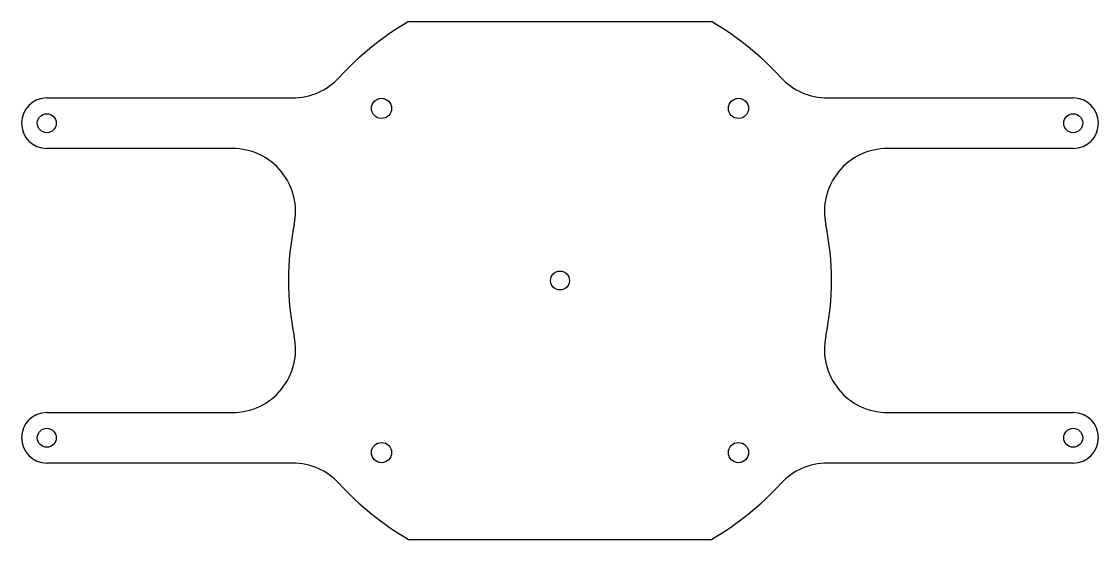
# Model space of a CAD drawing. Header units: millimetres. Extents: x -85 to 85, y -41 to 41.
import ezdxf

# ---------------------------------------------------------------- set-up
doc = ezdxf.new("R2010")
doc.units = ezdxf.units.MM
doc.header["$MEASUREMENT"] = 0

msp = doc.modelspace()

# ---------------------------------------------------------------- linework, layer by layer
for p, q in [((-23.98, 41), (23.98, 41)), ((-81.27, 28.9), (-42.34, 28.9)), ((42.34, 28.9), (81.27, 28.9)), ((-52.89, 20.9), (-81.27, 20.9)), ((-51.87, 20.9), (-52.89, 20.9)), ((52.89, 20.9), (51.87, 20.9)), ((81.27, 20.9), (52.89, 20.9)), ((-81.27, -20.9), (-52.89, -20.9)), ((-52.89, -20.9), (-51.87, -20.9)), ((51.87, -20.9), (52.89, -20.9)), ((52.89, -20.9), (81.27, -20.9)), ((-42.34, -28.9), (-81.27, -28.9)), ((81.27, -28.9), (42.34, -28.9)), ((-23.98, -41), (23.98, -41))]:
    msp.add_line(p, q)
for centre, radius in [((-28.26, 27.25, 0), 1.6), ((28.26, 27.25, 0), 1.6), ((28.26, 27.25, 0), 1.6), ((28.26, 27.25, 0), 1.6), ((-81.27, 24.9), 1.5), ((81.27, 24.9), 1.5), ((0, 0), 1.5), ((-81.27, -24.9), 1.5), ((81.27, -24.9), 1.5), ((-28.26, -27.25, 0), 1.6), ((-28.26, -27.25, 0), 1.6), ((28.26, -27.25, 0), 1.6), ((28.26, -27.25, 0), 1.6)]:
    msp.add_circle(centre, radius)
for centre, radius, start, end in [((0, 0), 47.5, 120.327, 137.4252), ((0, 0), 47.5, 42.5748, 59.673), ((-42.34, 38.9), 10, 270, 317.4252), ((42.34, 38.9), 10, 222.5748, 270), ((-81.27, 24.9), 4, 90, 270), ((81.27, 24.9), 4, 270, 90), ((-51.87, 10.9), 10, 348.1299, 90), ((51.87, 10.9), 10, 90, 191.8701), ((0, 0), 43, 168.1299, 191.8701), ((0, 0), 43, 348.1299, 11.8701), ((-51.87, -10.9), 10, 270, 11.8701), ((51.87, -10.9), 10, 168.1299, 270), ((-81.27, -24.9), 4, 90, 270), ((81.27, -24.9), 4, 270, 90), ((-42.34, -38.9), 10, 42.5748, 90), ((42.34, -38.9), 10, 90, 137.4252), ((0, 0), 47.5, 222.5748, 239.673), ((0, 0), 47.5, 300.327, 317.4252)]:
    msp.add_arc(centre, radius, start, end)

doc.saveas('drawing.dxf')
